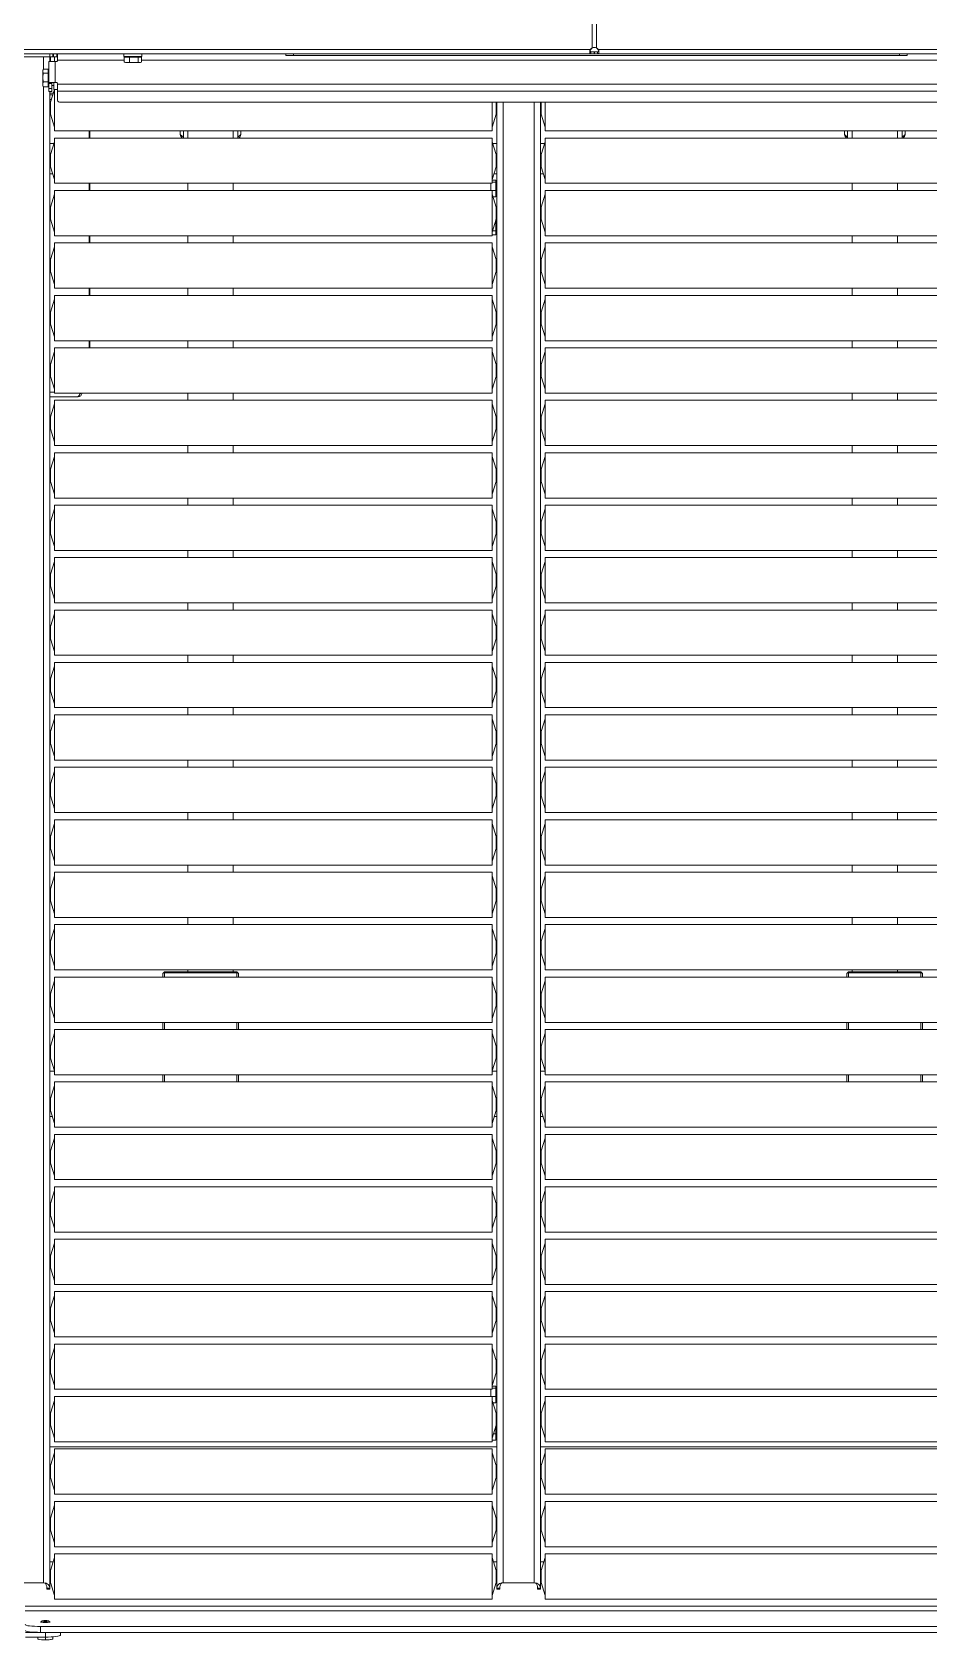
# Model space of a CAD drawing. Header units: millimetres. Extents: x -187347 to 135007, y -6415 to 292048.
# Drawn here: x -55300 to -54706, y 20452 to 21517 of the extents above; entities that cross this region are included whole.
import ezdxf

# ---------------------------------------------------------------- set-up
doc = ezdxf.new("R2010")
doc.units = ezdxf.units.MM
doc.header["$LTSCALE"] = 100
doc.layers.get('0').update_dxf_attribs({"lineweight": 18})
doc.layers.add('Layout Multivac', color=2, linetype='Continuous')

# ---------------------------------------------------------------- blocks, each defined once
blk = doc.blocks.new('I319 MD_left to right')
at = {"color": 0, "linetype": 'Continuous', "lineweight": 18}
for p, q in [((2931.5, 2820.3), (2931.5, 2115.5)), ((2934.4, 2820.3), (2934.4, 2115.5)), ((2930.7, 2111.5), (2500.1, 2111.5)), ((2501.4, 2114.5), (2930.4, 2114.5)), ((2548.3, 2109.5), (2572.3, 2109.5)), ((2568.1, 2101.3), (2568.1, 2109.5)), ((2572.3, 2111.5), (2572.3, 2109.5)), ((2572.3, 2106.5), (2572.3, 2109.5)), ((2572.3, 2109.5), (2574.3, 2109.5)), ((2572.8, 2106.5), (2572.8, 2109.5)), ((2574.3, 2109.5), (2574.3, 2111.5)), ((2574.3, 2109.5), (2574.8, 2109.5)), ((2574.8, 2109.5), (2574.8, 2111.5)), ((2574.8, 2109.5), (2576.8, 2109.5)), ((2575.3, 2106.5), (2575.3, 2109.5)), ((2576.8, 2111.5), (2576.8, 2109.5)), ((2576.8, 2109.5), (2577.3, 2109.5)), ((2577.3, 2111.5), (2577.3, 2107.3)), ((2621.3, 2111.5), (2621.3, 2109.9)), ((2621.3, 2109.9), (2633.3, 2109.9)), ((2621.5, 2106.1), (2621.5, 2109.3)), ((2621.5, 2109.3), (2625.1, 2109.3)), ((2622.8, 2109.9), (2622.8, 2109.3)), ((2625.1, 2106.1), (2625.1, 2109.3)), ((2625.1, 2109.3), (2630.8, 2109.3)), ((2630.8, 2106.1), (2630.8, 2109.3)), ((2630.8, 2109.3), (2633, 2109.3)), ((2631.7, 2109.3), (2631.7, 2109.9)), ((2633, 2106.1), (2633, 2109.3)), ((2633.3, 2109.9), (2633.3, 2111.5)), ((2728.6, 2110.5), (2728.6, 2111.5)), ((2733.6, 2110.5), (2728.6, 2110.5)), ((2733.6, 2110.5), (2733.6, 2111.5)), ((3135.1, 2110.5), (2733.6, 2110.5)), ((2930.5, 2114.5), (2930.4, 2114.5)), ((2930.7, 2113), (2930.7, 2111.5)), ((2930.7, 2113), (2932.9, 2113)), ((2930.7, 2111.5), (2932.9, 2111.5)), ((2931.6, 2115.5), (2931.5, 2115.5)), ((2932.9, 2113), (2932.9, 2111.5)), ((2933, 2113), (2932.9, 2113)), ((2933, 2111.5), (2932.9, 2111.5)), ((2933, 2113), (2933, 2111.5)), ((2933, 2113), (2935.1, 2113)), ((2933, 2111.5), (2935.1, 2111.5)), ((2934.2, 2115.5), (2934.4, 2115.5)), ((2935.1, 2113), (2935.1, 2111.5)), ((3365.8, 2111.5), (2935.1, 2111.5)), ((2935.3, 2114.5), (2935.4, 2114.5)), ((2935.4, 2114.5), (3364.4, 2114.5)), ((3135.1, 2110.5), (3135.1, 2111.5)), ((3140.1, 2110.5), (3135.1, 2110.5)), ((3140.1, 2110.5), (3140.1, 2111.5)), ((2567.8, 2101.1), (2567.7, 2100.5)), ((2567.7, 2100.5), (2567.7, 2100)), ((2567.9, 2098.8), (2567.7, 2100)), ((2567.7, 2100), (2567.7, 2095.9)), ((2567.7, 2095.9), (2567.9, 2098.8)), ((2567.9, 2101.3), (2571.1, 2101.3)), ((2567.9, 2098.8), (2571.1, 2098.8)), ((2571.1, 2101.3), (2571.1, 2098.8)), ((2571.7, 2100), (2571.1, 2100)), ((2571.1, 2098.8), (2571.1, 2093)), ((2571.7, 2092.5), (2571.7, 2106.5)), ((2575.9, 2106.5), (2571.7, 2106.5)), ((2572.3, 2107.7), (2572.8, 2107.7)), ((2575.9, 2092.5), (2575.9, 2106.5)), ((2575.9, 2106.5), (2576.8, 2106.5)), ((2577.3, 2107.3), (2577.3, 2107)), ((2577.3, 2107.3), (2621.5, 2107.3)), ((2623.3, 2105.9), (2621.5, 2106.1)), ((2621.9, 2106.1), (2622.3, 2105.9)), ((2622.3, 2105.9), (2623.3, 2105.9)), ((2625.1, 2106.1), (2623.3, 2105.9)), ((2623.3, 2105.9), (2627.9, 2105.9)), ((2627.9, 2105.9), (2625.1, 2106.1)), ((2630.8, 2106.1), (2627.9, 2105.9)), ((2627.9, 2105.9), (2631.9, 2105.9)), ((2632.7, 2106.1), (2631.9, 2105.9)), ((2631.9, 2105.9), (2632.3, 2105.9)), ((2632.3, 2105.9), (2632.7, 2106.1)), ((2633, 2107.3), (3233.5, 2107.3)), ((2567.9, 2093), (2567.7, 2095.9)), ((2567.7, 2095.9), (2567.7, 2091.4)), ((2567.7, 2091.4), (2567.9, 2093)), ((2567.7, 2091.4), (2567.7, 2090.5)), ((2567.7, 2090.5), (2567.8, 2090)), ((2567.8, 2090), (2567.9, 2089.8)), ((2567.9, 2093), (2571.1, 2093)), ((2567.9, 2089.8), (2571.1, 2089.8)), ((2568.1, 1098.7), (2568.1, 2089.8)), ((2571.1, 2093), (2571.1, 2089.8)), ((2571.1, 2091.1), (2571.7, 2091.1)), ((2571.7, 2092.5), (2575.9, 2092.5)), ((2571.7, 2092.5), (2571.7, 2092)), ((2571.7, 2092), (2573.7, 2092)), ((2571.7, 2092), (2571.7, 2088.5)), ((2573.7, 2088.5), (2571.7, 2088.5)), ((2571.7, 2088.5), (2571.7, 2086.5)), ((2575.3, 2088), (2572.8, 2079.5)), ((2573.7, 2092), (2573.7, 2092.5)), ((2573.7, 2092), (2573.7, 2088.5)), ((2573.7, 2090.5), (2574.9, 2090.5)), ((2573.7, 2086.5), (2573.7, 2088.5)), ((2574.9, 2088), (2574.9, 2092.5)), ((2574.9, 2088), (2577.3, 2088)), ((2575.3, 2060.5), (2575.3, 2088)), ((2575.9, 2092.5), (2576.8, 2092.5)), ((2577.3, 2092), (2577.3, 2091.4)), ((2577.3, 2091.4), (3289.3, 2091.4)), ((2577.3, 2091.4), (2577.3, 2086.8)), ((2571.7, 2086.5), (2573.7, 2086.5)), ((2572.3, 1095), (2572.3, 2086.5)), ((2572.8, 2085.4), (2572.3, 2085.4)), ((2572.3, 2085.4), (2574.5, 2085.4)), ((2572.3, 2084.4), (2574.2, 2084.4)), ((2573.3, 2081.4), (2572.3, 2081.4)), ((2572.8, 2078), (2572.3, 2078)), ((2574.5, 2085.4), (2572.8, 2085.4)), ((2572.8, 2071.5), (2572.8, 2079.5)), ((2577.3, 2086.8), (3289.3, 2086.8)), ((2577.3, 2086.8), (2577.3, 2081)), ((2579.3, 2079.5), (3287.3, 2079.5)), ((2865.3, 2060.5), (2865.3, 2079.5)), ((2867.8, 2079.5), (2867.8, 2079.5)), ((2867.8, 2071.5), (2867.8, 2079.5)), ((2868.3, 2078), (2867.8, 2078)), ((2868.3, 1095), (2868.3, 2079.5)), ((2872.5, 1098.7), (2872.5, 2079.5)), ((2893.1, 1098.7), (2893.1, 2079.5)), ((2897.3, 1095), (2897.3, 2079.5)), ((2897.8, 2078), (2897.3, 2078)), ((2897.8, 2079.5), (2897.8, 2079.5)), ((2897.8, 2072.3), (2897.8, 2079.5)), ((2900.3, 2063.6), (2900.3, 2079.5)), ((2572.3, 2073), (2572.8, 2073)), ((2572.8, 2071.5), (2575.3, 2063)), ((2865.3, 2063), (2867.8, 2071.5)), ((2867.8, 2073), (2868.3, 2073)), ((2897.3, 2073), (2897.8, 2073)), ((2897.8, 2071.5), (2897.8, 2072.3)), ((2897.8, 2071.5), (2900.3, 2063)), ((2575.3, 2060.5), (2865.3, 2060.5)), ((2865.3, 2055.8), (2575.3, 2055.8)), ((2575.3, 2025.8), (2575.3, 2055.8)), ((2598.4, 2055.8), (2598.4, 2060.5)), ((2598.8, 2055.8), (2598.8, 2060.5)), ((2658.7, 2058.1), (2658.7, 2060.5)), ((2658.7, 2058.1), (2660.7, 2056.3)), ((2660.7, 2060.5), (2660.7, 2056.3)), ((2660.7, 2056.3), (2660.8, 2055.8)), ((2663.7, 2060.5), (2663.7, 2055.8)), ((2693.7, 2055.8), (2693.7, 2060.5)), ((2696.7, 2056.3), (2696.7, 2060.5)), ((2696.7, 2056.3), (2698.7, 2058.1)), ((2696.7, 2055.8), (2696.7, 2056.3)), ((2698.7, 2060.5), (2698.7, 2058.1)), ((2865.3, 2025.8), (2865.3, 2055.8)), ((2900.3, 2060.5), (2900.3, 2063.6)), ((2900.3, 2060.5), (3290.3, 2060.5)), ((3290.3, 2055.8), (2900.3, 2055.8)), ((2900.3, 2028.9), (2900.3, 2055.8)), ((3098.7, 2058.1), (3098.7, 2060.5)), ((3100.7, 2056.3), (3098.7, 2058.1)), ((3100.7, 2060.5), (3100.7, 2056.3)), ((3100.7, 2056.3), (3100.8, 2055.8)), ((3103.7, 2060.5), (3103.7, 2055.8)), ((3133.7, 2055.8), (3133.7, 2060.5)), ((3136.7, 2056.3), (3136.7, 2060.5)), ((3138.7, 2058.1), (3136.7, 2056.3)), ((3136.7, 2055.8), (3136.7, 2056.3)), ((3138.7, 2060.5), (3138.7, 2058.1)), ((2574.9, 2052.1), (2572.3, 2052.1)), ((2575.3, 2053.3), (2572.8, 2044.8)), ((2867.8, 2044.8), (2865.3, 2053.3)), ((2868.3, 2052.1), (2865.6, 2052.1)), ((2899.9, 2052.1), (2897.3, 2052.1)), ((2900.3, 2053.3), (2897.8, 2044.8)), ((2572.8, 2043.3), (2572.3, 2043.3)), ((2572.3, 2038.3), (2572.8, 2038.3)), ((2572.8, 2036.8), (2572.8, 2044.8)), ((2572.8, 2036.8), (2575.3, 2028.3)), ((2865.3, 2028.3), (2867.8, 2036.8)), ((2867.8, 2036.8), (2867.8, 2044.8)), ((2868.3, 2043.3), (2867.8, 2043.3)), ((2867.8, 2038.3), (2868.3, 2038.3)), ((2897.8, 2043.3), (2897.3, 2043.3)), ((2897.3, 2038.3), (2897.8, 2038.3)), ((2897.8, 2037.6), (2897.8, 2044.8)), ((2897.8, 2036.8), (2897.8, 2037.6)), ((2897.8, 2036.8), (2900.3, 2028.3)), ((2572.3, 2032.1), (2574.1, 2032.1)), ((2575.3, 2025.8), (2865.3, 2025.8)), ((2598.4, 2021), (2598.4, 2025.8)), ((2598.8, 2021), (2598.8, 2025.8)), ((2663.7, 2025.8), (2663.7, 2021)), ((2693.7, 2021), (2693.7, 2025.8)), ((2864.3, 2023.8), (2864.4, 2025.8)), ((2864.3, 2025.8), (2864.3, 2023.8)), ((2864.3, 2023.8), (2864.3, 2021)), ((2865.3, 2027.8), (2867.7, 2027.8)), ((2865.3, 2026.6), (2867.7, 2026.6)), ((2866.4, 2032.1), (2868.3, 2032.1)), ((2867.7, 2027.8), (2867.7, 2026.6)), ((2868.3, 2026.7), (2867.7, 2026.7)), ((2867.7, 2026.6), (2867.7, 2021.1)), ((2897.3, 2032.1), (2899.1, 2032.1)), ((2900.3, 2025.8), (2900.3, 2028.9)), ((2900.3, 2025.8), (3290.3, 2025.8)), ((3103.7, 2025.8), (3103.7, 2021)), ((3133.7, 2021), (3133.7, 2025.8)), ((2575.3, 2018.5), (2572.8, 2010)), ((2865.3, 2021), (2575.3, 2021)), ((2575.3, 1991), (2575.3, 2021)), ((2864.5, 2021.1), (2867.7, 2021.1)), ((2865.3, 1991), (2865.3, 2021)), ((2867.8, 2010), (2865.3, 2018.5)), ((2865.8, 2016.8), (2867.7, 2016.8)), ((2867.7, 2021.1), (2867.7, 2016.8)), ((2867.7, 2017.8), (2868.3, 2017.8)), ((2900.3, 2018.5), (2897.8, 2010)), ((3290.3, 2021), (2900.3, 2021)), ((2900.3, 1994.1), (2900.3, 2021)), ((2572.8, 2008.5), (2572.3, 2008.5)), ((2572.3, 2003.5), (2572.8, 2003.5)), ((2572.8, 2002), (2572.8, 2010)), ((2867.8, 2002), (2867.8, 2010)), ((2868.3, 2008.5), (2867.8, 2008.5)), ((2867.8, 2003.5), (2868.3, 2003.5)), ((2897.8, 2008.5), (2897.3, 2008.5)), ((2897.3, 2003.5), (2897.8, 2003.5)), ((2897.8, 2002.8), (2897.8, 2010)), ((2897.8, 2002), (2897.8, 2002.8)), ((2572.8, 2002), (2575.3, 1993.5)), ((2865.3, 1993.5), (2867.8, 2002)), ((2865.5, 1994.3), (2867.7, 1994.3)), ((2867.2, 2000), (2867.7, 2000)), ((2868.3, 2001.9), (2867.7, 2001.9)), ((2867.7, 2001.7), (2867.7, 2000)), ((2867.7, 2000), (2867.7, 1994.3)), ((2867.7, 1994.3), (2867.7, 1991.7)), ((2867.7, 1993), (2868.3, 1993)), ((2897.8, 2002), (2900.3, 1993.5)), ((2900.3, 1991), (2900.3, 1994.1)), ((2575.3, 1983.8), (2572.8, 1975.3)), ((2575.3, 1991), (2865.3, 1991)), ((2865.3, 1986.3), (2575.3, 1986.3)), ((2575.3, 1956.3), (2575.3, 1986.3)), ((2598.4, 1986.3), (2598.4, 1991)), ((2598.8, 1986.3), (2598.8, 1991)), ((2663.7, 1991), (2663.7, 1986.3)), ((2693.7, 1986.3), (2693.7, 1991)), ((2865.3, 1991.7), (2867.7, 1991.7)), ((2865.3, 1956.3), (2865.3, 1986.3)), ((2867.8, 1975.3), (2865.3, 1983.8)), ((2900.3, 1983.8), (2897.8, 1975.3)), ((2900.3, 1991), (3290.3, 1991)), ((3290.3, 1986.3), (2900.3, 1986.3)), ((2900.3, 1959.4), (2900.3, 1986.3)), ((3103.7, 1991), (3103.7, 1986.3)), ((3133.7, 1986.3), (3133.7, 1991)), ((2572.8, 1973.8), (2572.3, 1973.8)), ((2572.8, 1967.3), (2572.8, 1975.3)), ((2867.8, 1967.3), (2867.8, 1975.3)), ((2868.3, 1973.8), (2867.8, 1973.8)), ((2897.8, 1973.8), (2897.3, 1973.8)), ((2897.8, 1968.1), (2897.8, 1975.3)), ((2572.3, 1968.8), (2572.8, 1968.8)), ((2572.8, 1967.3), (2575.3, 1958.8)), ((2865.3, 1958.8), (2867.8, 1967.3)), ((2867.8, 1968.8), (2868.3, 1968.8)), ((2897.3, 1968.8), (2897.8, 1968.8)), ((2897.8, 1967.3), (2897.8, 1968.1)), ((2897.8, 1967.3), (2900.3, 1958.8)), ((2575.3, 1956.3), (2865.3, 1956.3)), ((2865.3, 1951.5), (2575.3, 1951.5)), ((2575.3, 1921.5), (2575.3, 1951.5)), ((2598.4, 1951.5), (2598.4, 1956.3)), ((2598.8, 1951.5), (2598.8, 1956.3)), ((2663.7, 1956.3), (2663.7, 1951.5)), ((2693.7, 1951.5), (2693.7, 1956.3)), ((2865.3, 1921.5), (2865.3, 1951.5)), ((2900.3, 1956.3), (2900.3, 1959.4)), ((2900.3, 1956.3), (3290.3, 1956.3)), ((3290.3, 1951.5), (2900.3, 1951.5)), ((2900.3, 1924.6), (2900.3, 1951.5)), ((3103.7, 1956.3), (3103.7, 1951.5)), ((3133.7, 1951.5), (3133.7, 1956.3)), ((2572.8, 1939), (2572.3, 1939)), ((2575.3, 1949), (2572.8, 1940.5)), ((2572.8, 1932.5), (2572.8, 1940.5)), ((2867.8, 1940.5), (2865.3, 1949)), ((2867.8, 1932.5), (2867.8, 1940.5)), ((2868.3, 1939), (2867.8, 1939)), ((2897.8, 1939), (2897.3, 1939)), ((2900.3, 1949), (2897.8, 1940.5)), ((2897.8, 1933.4), (2897.8, 1940.5)), ((2572.3, 1934), (2572.8, 1934)), ((2572.8, 1932.5), (2575.3, 1924)), ((2865.3, 1924), (2867.8, 1932.5)), ((2867.8, 1934), (2868.3, 1934)), ((2897.3, 1934), (2897.8, 1934)), ((2897.8, 1932.5), (2897.8, 1933.4)), ((2897.8, 1932.5), (2900.3, 1924)), ((2575.3, 1921.5), (2865.3, 1921.5)), ((2598.4, 1916.8), (2598.4, 1921.5)), ((2598.8, 1916.8), (2598.8, 1921.5)), ((2663.7, 1921.5), (2663.7, 1916.8)), ((2693.7, 1916.8), (2693.7, 1921.5)), ((2900.3, 1921.5), (2900.3, 1924.6)), ((2900.3, 1921.5), (3290.3, 1921.5)), ((3103.7, 1921.5), (3103.7, 1916.8)), ((3133.7, 1916.8), (3133.7, 1921.5)), ((2575.3, 1914.3), (2572.8, 1905.8)), ((2865.3, 1916.8), (2575.3, 1916.8)), ((2575.3, 1886.8), (2575.3, 1916.8)), ((2865.3, 1886.8), (2865.3, 1916.8)), ((2867.8, 1905.8), (2865.3, 1914.3)), ((2900.3, 1914.3), (2897.8, 1905.8)), ((3290.3, 1916.8), (2900.3, 1916.8)), ((2900.3, 1889.9), (2900.3, 1916.8)), ((2572.8, 1904.3), (2572.3, 1904.3)), ((2572.3, 1899.3), (2572.8, 1899.3)), ((2572.9, 1897.4), (2572.3, 1897.4)), ((2572.8, 1897.8), (2572.8, 1905.8)), ((2572.8, 1897.8), (2575.3, 1889.3)), ((2865.3, 1889.3), (2867.8, 1897.8)), ((2867.8, 1897.8), (2867.8, 1905.8)), ((2868.3, 1904.3), (2867.8, 1904.3)), ((2867.8, 1899.3), (2868.3, 1899.3)), ((2897.8, 1904.3), (2897.3, 1904.3)), ((2897.3, 1899.3), (2897.8, 1899.3)), ((2897.8, 1898.6), (2897.8, 1905.8)), ((2897.8, 1897.8), (2897.8, 1898.6)), ((2897.8, 1897.8), (2900.3, 1889.3)), ((2575.3, 1887.4), (2572.3, 1887.4)), ((2575.3, 1886.8), (2865.3, 1886.8)), ((2663.7, 1886.8), (2663.7, 1882.1)), ((2693.7, 1882.1), (2693.7, 1886.8)), ((2900.3, 1886.8), (2900.3, 1889.9)), ((2900.3, 1886.8), (3290.3, 1886.8)), ((3103.7, 1886.8), (3103.7, 1882.1)), ((3133.7, 1882.1), (3133.7, 1886.8)), ((2590.8, 1884.4), (2572.3, 1884.4)), ((2575.3, 1879.6), (2572.8, 1871.1)), ((2865.3, 1882.1), (2575.3, 1882.1)), ((2575.3, 1852.1), (2575.3, 1882.1)), ((2865.3, 1852.1), (2865.3, 1882.1)), ((2867.8, 1871.1), (2865.3, 1879.6)), ((2900.3, 1879.6), (2897.8, 1871.1)), ((3290.3, 1882.1), (2900.3, 1882.1)), ((2900.3, 1855.2), (2900.3, 1882.1)), ((2572.8, 1869.6), (2572.3, 1869.6)), ((2572.3, 1864.6), (2572.8, 1864.6)), ((2572.8, 1863.1), (2572.8, 1871.1)), ((2867.8, 1863.1), (2867.8, 1871.1)), ((2868.3, 1869.6), (2867.8, 1869.6)), ((2867.8, 1864.6), (2868.3, 1864.6)), ((2897.8, 1869.6), (2897.3, 1869.6)), ((2897.3, 1864.6), (2897.8, 1864.6)), ((2897.8, 1863.9), (2897.8, 1871.1)), ((2572.8, 1863.1), (2575.3, 1854.6)), ((2865.3, 1854.6), (2867.8, 1863.1)), ((2897.8, 1863.1), (2897.8, 1863.9)), ((2897.8, 1863.1), (2900.3, 1854.6)), ((2900.3, 1852.1), (2900.3, 1855.2)), ((2575.3, 1844.8), (2572.8, 1836.3)), ((2575.3, 1852.1), (2865.3, 1852.1)), ((2865.3, 1847.3), (2575.3, 1847.3)), ((2575.3, 1817.3), (2575.3, 1847.3)), ((2663.7, 1852.1), (2663.7, 1847.3)), ((2693.7, 1847.3), (2693.7, 1852.1)), ((2865.3, 1817.3), (2865.3, 1847.3)), ((2867.8, 1836.3), (2865.3, 1844.8)), ((2900.3, 1844.8), (2897.8, 1836.3)), ((2900.3, 1852.1), (3290.3, 1852.1)), ((3290.3, 1847.3), (2900.3, 1847.3)), ((2900.3, 1820.4), (2900.3, 1847.3)), ((3103.7, 1852.1), (3103.7, 1847.3)), ((3133.7, 1847.3), (3133.7, 1852.1)), ((2572.8, 1834.8), (2572.3, 1834.8)), ((2572.8, 1828.3), (2572.8, 1836.3)), ((2867.8, 1828.3), (2867.8, 1836.3)), ((2868.3, 1834.8), (2867.8, 1834.8)), ((2897.8, 1834.8), (2897.3, 1834.8)), ((2897.8, 1829.1), (2897.8, 1836.3)), ((2572.3, 1829.8), (2572.8, 1829.8)), ((2572.8, 1828.3), (2575.3, 1819.8)), ((2865.3, 1819.8), (2867.8, 1828.3)), ((2867.8, 1829.8), (2868.3, 1829.8)), ((2897.3, 1829.8), (2897.8, 1829.8)), ((2897.8, 1828.3), (2897.8, 1829.1)), ((2897.8, 1828.3), (2900.3, 1819.8)), ((2575.3, 1817.3), (2865.3, 1817.3)), ((2865.3, 1812.6), (2575.3, 1812.6)), ((2575.3, 1782.6), (2575.3, 1812.6)), ((2663.7, 1817.3), (2663.7, 1812.6)), ((2693.7, 1812.6), (2693.7, 1817.3)), ((2865.3, 1782.6), (2865.3, 1812.6)), ((2900.3, 1817.3), (2900.3, 1820.4)), ((2900.3, 1817.3), (3290.3, 1817.3)), ((3290.3, 1812.6), (2900.3, 1812.6)), ((2900.3, 1785.7), (2900.3, 1812.6)), ((3103.7, 1817.3), (3103.7, 1812.6)), ((3133.7, 1812.6), (3133.7, 1817.3)), ((2572.8, 1800.1), (2572.3, 1800.1)), ((2575.3, 1810.1), (2572.8, 1801.6)), ((2572.8, 1793.6), (2572.8, 1801.6)), ((2867.8, 1801.6), (2865.3, 1810.1)), ((2867.8, 1793.6), (2867.8, 1801.6)), ((2868.3, 1800.1), (2867.8, 1800.1)), ((2897.8, 1800.1), (2897.3, 1800.1)), ((2900.3, 1810.1), (2897.8, 1801.6)), ((2897.8, 1794.4), (2897.8, 1801.6)), ((2572.3, 1795.1), (2572.8, 1795.1)), ((2572.8, 1793.6), (2575.3, 1785.1)), ((2865.3, 1785.1), (2867.8, 1793.6)), ((2867.8, 1795.1), (2868.3, 1795.1)), ((2897.3, 1795.1), (2897.8, 1795.1)), ((2897.8, 1793.6), (2897.8, 1794.4)), ((2897.8, 1793.6), (2900.3, 1785.1)), ((2575.3, 1782.6), (2865.3, 1782.6)), ((2663.7, 1782.6), (2663.7, 1777.8)), ((2693.7, 1777.8), (2693.7, 1782.6)), ((2900.3, 1782.6), (2900.3, 1785.7)), ((2900.3, 1782.6), (3290.3, 1782.6)), ((3103.7, 1782.6), (3103.7, 1777.8)), ((3133.7, 1777.8), (3133.7, 1782.6)), ((2575.3, 1775.3), (2572.8, 1766.8)), ((2865.3, 1777.8), (2575.3, 1777.8)), ((2575.3, 1747.8), (2575.3, 1777.8)), ((2865.3, 1747.8), (2865.3, 1777.8)), ((2867.8, 1766.8), (2865.3, 1775.3)), ((2900.3, 1775.3), (2897.8, 1766.8)), ((3290.3, 1777.8), (2900.3, 1777.8)), ((2900.3, 1750.9), (2900.3, 1777.8)), ((2572.8, 1765.3), (2572.3, 1765.3)), ((2572.3, 1760.3), (2572.8, 1760.3)), ((2572.8, 1758.8), (2572.8, 1766.8)), ((2572.8, 1758.8), (2575.3, 1750.3)), ((2865.3, 1750.3), (2867.8, 1758.8)), ((2867.8, 1758.8), (2867.8, 1766.8)), ((2868.3, 1765.3), (2867.8, 1765.3)), ((2867.8, 1760.3), (2868.3, 1760.3)), ((2897.8, 1765.3), (2897.3, 1765.3)), ((2897.3, 1760.3), (2897.8, 1760.3)), ((2897.8, 1759.7), (2897.8, 1766.8)), ((2897.8, 1758.8), (2897.8, 1759.7)), ((2897.8, 1758.8), (2900.3, 1750.3)), ((2575.3, 1747.8), (2865.3, 1747.8)), ((2663.7, 1747.8), (2663.7, 1743.1)), ((2693.7, 1743.1), (2693.7, 1747.8)), ((2900.3, 1747.8), (2900.3, 1750.9)), ((2900.3, 1747.8), (3290.3, 1747.8)), ((3103.7, 1747.8), (3103.7, 1743.1)), ((3133.7, 1743.1), (3133.7, 1747.8)), ((2575.3, 1740.6), (2572.8, 1732.1)), ((2865.3, 1743.1), (2575.3, 1743.1)), ((2575.3, 1713.1), (2575.3, 1743.1)), ((2865.3, 1713.1), (2865.3, 1743.1)), ((2867.8, 1732.1), (2865.3, 1740.6)), ((2900.3, 1740.6), (2897.8, 1732.1)), ((3290.3, 1743.1), (2900.3, 1743.1)), ((2900.3, 1716.2), (2900.3, 1743.1)), ((2572.8, 1730.6), (2572.3, 1730.6)), ((2572.3, 1725.6), (2572.8, 1725.6)), ((2572.8, 1724.1), (2572.8, 1732.1)), ((2867.8, 1724.1), (2867.8, 1732.1)), ((2868.3, 1730.6), (2867.8, 1730.6)), ((2867.8, 1725.6), (2868.3, 1725.6)), ((2897.8, 1730.6), (2897.3, 1730.6)), ((2897.3, 1725.6), (2897.8, 1725.6)), ((2897.8, 1724.9), (2897.8, 1732.1)), ((2572.8, 1724.1), (2575.3, 1715.6)), ((2865.3, 1715.6), (2867.8, 1724.1)), ((2897.8, 1724.1), (2897.8, 1724.9)), ((2897.8, 1724.1), (2900.3, 1715.6)), ((2900.3, 1713.1), (2900.3, 1716.2)), ((2575.3, 1705.9), (2572.8, 1697.4)), ((2575.3, 1713.1), (2865.3, 1713.1)), ((2865.3, 1708.4), (2575.3, 1708.4)), ((2575.3, 1678.4), (2575.3, 1708.4)), ((2663.7, 1713.1), (2663.7, 1708.4)), ((2693.7, 1708.4), (2693.7, 1713.1)), ((2865.3, 1678.4), (2865.3, 1708.4)), ((2867.8, 1697.4), (2865.3, 1705.9)), ((2900.3, 1705.9), (2897.8, 1697.4)), ((2900.3, 1713.1), (3290.3, 1713.1)), ((3290.3, 1708.4), (2900.3, 1708.4)), ((2900.3, 1681.5), (2900.3, 1708.4)), ((3103.7, 1713.1), (3103.7, 1708.4)), ((3133.7, 1708.4), (3133.7, 1713.1)), ((2572.8, 1695.9), (2572.3, 1695.9)), ((2572.8, 1689.4), (2572.8, 1697.4)), ((2867.8, 1689.4), (2867.8, 1697.4)), ((2868.3, 1695.9), (2867.8, 1695.9)), ((2897.8, 1695.9), (2897.3, 1695.9)), ((2897.8, 1690.2), (2897.8, 1697.4)), ((2572.3, 1690.9), (2572.8, 1690.9)), ((2572.8, 1689.4), (2575.3, 1680.9)), ((2865.3, 1680.9), (2867.8, 1689.4)), ((2867.8, 1690.9), (2868.3, 1690.9)), ((2897.3, 1690.9), (2897.8, 1690.9)), ((2897.8, 1689.4), (2897.8, 1690.2)), ((2897.8, 1689.4), (2900.3, 1680.9)), ((2575.3, 1678.4), (2865.3, 1678.4)), ((2865.3, 1673.6), (2575.3, 1673.6)), ((2575.3, 1643.6), (2575.3, 1673.6)), ((2663.7, 1678.4), (2663.7, 1673.6)), ((2693.7, 1673.6), (2693.7, 1678.4)), ((2865.3, 1643.6), (2865.3, 1673.6)), ((2900.3, 1678.4), (2900.3, 1681.5)), ((2900.3, 1678.4), (3290.3, 1678.4)), ((3290.3, 1673.6), (2900.3, 1673.6)), ((2900.3, 1646.7), (2900.3, 1673.6)), ((3103.7, 1678.4), (3103.7, 1673.6)), ((3133.7, 1673.6), (3133.7, 1678.4)), ((2575.3, 1671.1), (2572.8, 1662.6)), ((2572.8, 1654.6), (2572.8, 1662.6)), ((2867.8, 1662.6), (2865.3, 1671.1)), ((2867.8, 1654.6), (2867.8, 1662.6)), ((2900.3, 1671.1), (2897.8, 1662.6)), ((2897.8, 1655.5), (2897.8, 1662.6)), ((2572.8, 1661.1), (2572.3, 1661.1)), ((2572.3, 1656.1), (2572.8, 1656.1)), ((2572.8, 1654.6), (2575.3, 1646.1)), ((2865.3, 1646.1), (2867.8, 1654.6)), ((2868.3, 1661.1), (2867.8, 1661.1)), ((2867.8, 1656.1), (2868.3, 1656.1)), ((2897.8, 1661.1), (2897.3, 1661.1)), ((2897.3, 1656.1), (2897.8, 1656.1)), ((2897.8, 1654.6), (2897.8, 1655.5)), ((2897.8, 1654.6), (2900.3, 1646.1)), ((2575.3, 1643.6), (2865.3, 1643.6)), ((2663.7, 1643.6), (2663.7, 1638.9)), ((2693.7, 1638.9), (2693.7, 1643.6)), ((2900.3, 1643.6), (2900.3, 1646.7)), ((2900.3, 1643.6), (3290.3, 1643.6)), ((3103.7, 1643.6), (3103.7, 1638.9)), ((3133.7, 1638.9), (3133.7, 1643.6)), ((2575.3, 1636.4), (2572.8, 1627.9)), ((2865.3, 1638.9), (2575.3, 1638.9)), ((2575.3, 1608.9), (2575.3, 1638.9)), ((2865.3, 1608.9), (2865.3, 1638.9)), ((2867.8, 1627.9), (2865.3, 1636.4)), ((2900.3, 1636.4), (2897.8, 1627.9)), ((3290.3, 1638.9), (2900.3, 1638.9)), ((2900.3, 1612), (2900.3, 1638.9)), ((2572.8, 1626.4), (2572.3, 1626.4)), ((2572.3, 1621.4), (2572.8, 1621.4)), ((2572.8, 1619.9), (2572.8, 1627.9)), ((2572.8, 1619.9), (2575.3, 1611.4)), ((2865.3, 1611.4), (2867.8, 1619.9)), ((2867.8, 1619.9), (2867.8, 1627.9)), ((2868.3, 1626.4), (2867.8, 1626.4)), ((2867.8, 1621.4), (2868.3, 1621.4)), ((2897.8, 1626.4), (2897.3, 1626.4)), ((2897.3, 1621.4), (2897.8, 1621.4)), ((2897.8, 1620.7), (2897.8, 1627.9)), ((2897.8, 1619.9), (2897.8, 1620.7)), ((2897.8, 1619.9), (2900.3, 1611.4)), ((2575.3, 1608.9), (2865.3, 1608.9)), ((2663.7, 1608.9), (2663.7, 1604.1)), ((2693.7, 1604.1), (2693.7, 1608.9)), ((2900.3, 1608.9), (2900.3, 1612)), ((2900.3, 1608.9), (3290.3, 1608.9)), ((3103.7, 1608.9), (3103.7, 1604.1)), ((3133.7, 1604.1), (3133.7, 1608.9)), ((2575.3, 1601.6), (2572.8, 1593.1)), ((2865.3, 1604.1), (2575.3, 1604.1)), ((2575.3, 1574.1), (2575.3, 1604.1)), ((2865.3, 1574.1), (2865.3, 1604.1)), ((2867.8, 1593.1), (2865.3, 1601.6)), ((2900.3, 1601.6), (2897.8, 1593.1)), ((3290.3, 1604.1), (2900.3, 1604.1)), ((2900.3, 1577.2), (2900.3, 1604.1)), ((2572.8, 1591.6), (2572.3, 1591.6)), ((2572.8, 1585.1), (2572.8, 1593.1)), ((2867.8, 1585.1), (2867.8, 1593.1)), ((2868.3, 1591.6), (2867.8, 1591.6)), ((2897.8, 1591.6), (2897.3, 1591.6)), ((2897.8, 1586), (2897.8, 1593.1)), ((2572.3, 1586.6), (2572.8, 1586.6)), ((2572.8, 1585.1), (2575.3, 1576.6)), ((2865.3, 1576.6), (2867.8, 1585.1)), ((2867.8, 1586.6), (2868.3, 1586.6)), ((2897.3, 1586.6), (2897.8, 1586.6)), ((2897.8, 1585.1), (2897.8, 1586)), ((2897.8, 1585.1), (2900.3, 1576.6)), ((2900.3, 1574.1), (2900.3, 1577.2)), ((2575.3, 1566.9), (2572.8, 1558.4)), ((2575.3, 1574.1), (2865.3, 1574.1)), ((2865.3, 1569.4), (2575.3, 1569.4)), ((2575.3, 1539.4), (2575.3, 1569.4)), ((2663.7, 1574.1), (2663.7, 1569.4)), ((2693.7, 1569.4), (2693.7, 1574.1)), ((2865.3, 1539.4), (2865.3, 1569.4)), ((2867.8, 1558.4), (2865.3, 1566.9)), ((2900.3, 1566.9), (2897.8, 1558.4)), ((2900.3, 1574.1), (3290.3, 1574.1)), ((3290.3, 1569.4), (2900.3, 1569.4)), ((2900.3, 1542.5), (2900.3, 1569.4)), ((3103.7, 1574.1), (3103.7, 1569.4)), ((3133.7, 1569.4), (3133.7, 1574.1)), ((2572.8, 1556.9), (2572.3, 1556.9)), ((2572.8, 1550.4), (2572.8, 1558.4)), ((2867.8, 1550.4), (2867.8, 1558.4)), ((2868.3, 1556.9), (2867.8, 1556.9)), ((2897.8, 1556.9), (2897.3, 1556.9)), ((2897.8, 1551.2), (2897.8, 1558.4)), ((2572.3, 1551.9), (2572.8, 1551.9)), ((2572.8, 1550.4), (2575.3, 1541.9)), ((2865.3, 1541.9), (2867.8, 1550.4)), ((2867.8, 1551.9), (2868.3, 1551.9)), ((2897.3, 1551.9), (2897.8, 1551.9)), ((2897.8, 1550.4), (2897.8, 1551.2)), ((2897.8, 1550.4), (2900.3, 1541.9)), ((2575.3, 1539.4), (2865.3, 1539.4)), ((2865.3, 1534.7), (2575.3, 1534.7)), ((2575.3, 1504.7), (2575.3, 1534.7)), ((2663.7, 1539.4), (2663.7, 1534.7)), ((2693.7, 1534.7), (2693.7, 1539.4)), ((2865.3, 1504.7), (2865.3, 1534.7)), ((2900.3, 1539.4), (2900.3, 1542.5)), ((2900.3, 1539.4), (3290.3, 1539.4)), ((3290.3, 1534.7), (2900.3, 1534.7)), ((2900.3, 1507.8), (2900.3, 1534.7)), ((3103.7, 1539.4), (3103.7, 1534.7)), ((3133.7, 1534.7), (3133.7, 1539.4)), ((2575.3, 1532.2), (2572.8, 1523.7)), ((2572.8, 1515.7), (2572.8, 1523.7)), ((2867.8, 1523.7), (2865.3, 1532.2)), ((2867.8, 1515.7), (2867.8, 1523.7)), ((2900.3, 1532.2), (2897.8, 1523.7)), ((2897.8, 1516.5), (2897.8, 1523.7)), ((2572.8, 1522.2), (2572.3, 1522.2)), ((2572.3, 1517.2), (2572.8, 1517.2)), ((2572.8, 1515.7), (2575.3, 1507.2)), ((2865.3, 1507.2), (2867.8, 1515.7)), ((2868.3, 1522.2), (2867.8, 1522.2)), ((2867.8, 1517.2), (2868.3, 1517.2)), ((2897.8, 1522.2), (2897.3, 1522.2)), ((2897.3, 1517.2), (2897.8, 1517.2)), ((2897.8, 1515.7), (2897.8, 1516.5)), ((2897.8, 1515.7), (2900.3, 1507.2)), ((2575.3, 1504.7), (2865.3, 1504.7)), ((2647.2, 1502.3), (2648.2, 1503.3)), ((2647.2, 1502.3), (2648.2, 1502.8)), ((2647.2, 1499.9), (2647.2, 1502.3)), ((2648.2, 1503.3), (2648.2, 1502.8)), ((2648.2, 1503.3), (2696.2, 1503.3)), ((2648.2, 1502.8), (2648.2, 1499.9)), ((2696.2, 1502.8), (2648.2, 1502.8)), ((2663.7, 1504.7), (2663.7, 1503.3)), ((2693.7, 1503.3), (2693.7, 1504.7)), ((2696.2, 1503.3), (2696.2, 1502.8)), ((2696.2, 1503.3), (2697.2, 1502.3)), ((2696.2, 1499.9), (2696.2, 1502.8)), ((2697.2, 1502.3), (2696.2, 1502.8)), ((2697.2, 1502.3), (2697.2, 1499.9)), ((2900.3, 1504.7), (2900.3, 1507.8)), ((2900.3, 1504.7), (3290.3, 1504.7)), ((3101.2, 1503.3), (3100.2, 1502.3)), ((3101.2, 1502.8), (3100.2, 1502.3)), ((3100.2, 1499.9), (3100.2, 1502.3)), ((3101.2, 1502.8), (3101.2, 1503.3)), ((3101.2, 1503.3), (3149.2, 1503.3)), ((3101.2, 1502.8), (3101.2, 1499.9)), ((3149.2, 1502.8), (3101.2, 1502.8)), ((3103.7, 1504.7), (3103.7, 1503.3)), ((3133.7, 1503.3), (3133.7, 1504.7)), ((3149.2, 1502.8), (3149.2, 1503.3)), ((3150.2, 1502.3), (3149.2, 1503.3)), ((3149.2, 1499.9), (3149.2, 1502.8)), ((3149.2, 1502.8), (3150.2, 1502.3)), ((3150.2, 1502.3), (3150.2, 1499.9)), ((2575.3, 1497.4), (2572.8, 1488.9)), ((2865.3, 1499.9), (2575.3, 1499.9)), ((2575.3, 1469.9), (2575.3, 1499.9)), ((2865.3, 1469.9), (2865.3, 1499.9)), ((2867.8, 1488.9), (2865.3, 1497.4)), ((2900.3, 1497.4), (2897.8, 1488.9)), ((3290.3, 1499.9), (2900.3, 1499.9)), ((2900.3, 1473), (2900.3, 1499.9)), ((2572.8, 1487.4), (2572.3, 1487.4)), ((2572.3, 1482.4), (2572.8, 1482.4)), ((2572.8, 1480.9), (2572.8, 1488.9)), ((2572.8, 1480.9), (2575.3, 1472.4)), ((2865.3, 1472.4), (2867.8, 1480.9)), ((2867.8, 1480.9), (2867.8, 1488.9)), ((2868.3, 1487.4), (2867.8, 1487.4)), ((2867.8, 1482.4), (2868.3, 1482.4)), ((2897.8, 1487.4), (2897.3, 1487.4)), ((2897.3, 1482.4), (2897.8, 1482.4)), ((2897.8, 1481.8), (2897.8, 1488.9)), ((2897.8, 1480.9), (2897.8, 1481.8)), ((2897.8, 1480.9), (2900.3, 1472.4)), ((2575.3, 1469.9), (2865.3, 1469.9)), ((2647.2, 1465.2), (2647.2, 1469.9)), ((2648.2, 1469.9), (2648.2, 1465.2)), ((2696.2, 1465.2), (2696.2, 1469.9)), ((2697.2, 1469.9), (2697.2, 1465.2)), ((2900.3, 1469.9), (2900.3, 1473)), ((2900.3, 1469.9), (3290.3, 1469.9)), ((3100.2, 1465.2), (3100.2, 1469.9)), ((3101.2, 1469.9), (3101.2, 1465.2)), ((3149.2, 1465.2), (3149.2, 1469.9)), ((3150.2, 1469.9), (3150.2, 1465.2)), ((2575.3, 1462.7), (2572.8, 1454.2)), ((2865.3, 1465.2), (2575.3, 1465.2)), ((2575.3, 1435.2), (2575.3, 1465.2)), ((2865.3, 1435.2), (2865.3, 1465.2)), ((2867.8, 1454.2), (2865.3, 1462.7)), ((2900.3, 1462.7), (2897.8, 1454.2)), ((3290.3, 1465.2), (2900.3, 1465.2)), ((2900.3, 1438.3), (2900.3, 1465.2)), ((2572.8, 1452.7), (2572.3, 1452.7)), ((2572.8, 1446.2), (2572.8, 1454.2)), ((2867.8, 1446.2), (2867.8, 1454.2)), ((2868.3, 1452.7), (2867.8, 1452.7)), ((2897.8, 1452.7), (2897.3, 1452.7)), ((2897.8, 1447), (2897.8, 1454.2)), ((2572.3, 1447.7), (2572.8, 1447.7)), ((2572.8, 1446.2), (2575.3, 1437.7)), ((2865.3, 1437.7), (2867.8, 1446.2)), ((2867.8, 1447.7), (2868.3, 1447.7)), ((2897.3, 1447.7), (2897.8, 1447.7)), ((2897.8, 1446.2), (2897.8, 1447)), ((2897.8, 1446.2), (2900.3, 1437.7)), ((2900.3, 1435.2), (2900.3, 1438.3)), ((2575.3, 1437.6), (2572.3, 1437.6)), ((2575.3, 1428), (2572.8, 1419.5)), ((2575.3, 1435.2), (2865.3, 1435.2)), ((2865.3, 1430.5), (2575.3, 1430.5)), ((2575.3, 1400.5), (2575.3, 1430.5)), ((2647.2, 1430.5), (2647.2, 1435.2)), ((2648.2, 1435.2), (2648.2, 1430.5)), ((2696.2, 1430.5), (2696.2, 1435.2)), ((2697.2, 1435.2), (2697.2, 1430.5)), ((2868.3, 1437.6), (2865.3, 1437.6)), ((2865.3, 1400.5), (2865.3, 1430.5)), ((2867.8, 1419.5), (2865.3, 1428)), ((2900.3, 1437.6), (2897.3, 1437.6)), ((2900.3, 1428), (2897.8, 1419.5)), ((2900.3, 1435.2), (3290.3, 1435.2)), ((3290.3, 1430.5), (2900.3, 1430.5)), ((2900.3, 1403.5), (2900.3, 1430.5)), ((3100.2, 1430.5), (3100.2, 1435.2)), ((3101.2, 1435.2), (3101.2, 1430.5)), ((3149.2, 1430.5), (3149.2, 1435.2)), ((3150.2, 1435.2), (3150.2, 1430.5)), ((2572.8, 1418), (2572.3, 1418)), ((2572.8, 1411.5), (2572.8, 1419.5)), ((2867.8, 1411.5), (2867.8, 1419.5)), ((2868.3, 1418), (2867.8, 1418)), ((2897.8, 1418), (2897.3, 1418)), ((2897.8, 1412.3), (2897.8, 1419.5)), ((2572.3, 1413), (2572.8, 1413)), ((2572.3, 1407.6), (2573.9, 1407.6)), ((2572.8, 1411.5), (2575.3, 1403)), ((2865.3, 1403), (2867.8, 1411.5)), ((2866.6, 1407.6), (2868.3, 1407.6)), ((2867.8, 1413), (2868.3, 1413)), ((2897.3, 1413), (2897.8, 1413)), ((2897.3, 1407.6), (2898.9, 1407.6)), ((2897.8, 1411.5), (2897.8, 1412.3)), ((2897.8, 1411.5), (2900.3, 1403)), ((2575.3, 1400.5), (2865.3, 1400.5)), ((2865.3, 1395.7), (2575.3, 1395.7)), ((2575.3, 1365.7), (2575.3, 1395.7)), ((2865.3, 1365.7), (2865.3, 1395.7)), ((2900.3, 1400.5), (2900.3, 1403.5)), ((2900.3, 1400.5), (3290.3, 1400.5)), ((3290.3, 1395.7), (2900.3, 1395.7)), ((2900.3, 1368.8), (2900.3, 1395.7)), ((2575.3, 1393.2), (2572.8, 1384.7)), ((2572.8, 1376.7), (2572.8, 1384.7)), ((2867.8, 1384.7), (2865.3, 1393.2)), ((2867.8, 1376.7), (2867.8, 1384.7)), ((2900.3, 1393.2), (2897.8, 1384.7)), ((2897.8, 1377.5), (2897.8, 1384.7)), ((2572.8, 1383.2), (2572.3, 1383.2)), ((2572.3, 1378.2), (2572.8, 1378.2)), ((2572.8, 1376.7), (2575.3, 1368.2)), ((2865.3, 1368.2), (2867.8, 1376.7)), ((2868.3, 1383.2), (2867.8, 1383.2)), ((2867.8, 1378.2), (2868.3, 1378.2)), ((2897.8, 1383.2), (2897.3, 1383.2)), ((2897.3, 1378.2), (2897.8, 1378.2)), ((2897.8, 1376.7), (2897.8, 1377.5)), ((2897.8, 1376.7), (2900.3, 1368.2)), ((2575.3, 1365.7), (2865.3, 1365.7)), ((2900.3, 1365.7), (2900.3, 1368.8)), ((2900.3, 1365.7), (3290.3, 1365.7)), ((2575.3, 1358.5), (2572.8, 1350)), ((2865.3, 1361), (2575.3, 1361)), ((2575.3, 1331), (2575.3, 1361)), ((2865.3, 1331), (2865.3, 1361)), ((2867.8, 1350), (2865.3, 1358.5)), ((2900.3, 1358.5), (2897.8, 1350)), ((3290.3, 1361), (2900.3, 1361)), ((2900.3, 1334.1), (2900.3, 1361)), ((2572.8, 1348.5), (2572.3, 1348.5)), ((2572.3, 1343.5), (2572.8, 1343.5)), ((2572.8, 1342), (2572.8, 1350)), ((2867.8, 1342), (2867.8, 1350)), ((2868.3, 1348.5), (2867.8, 1348.5)), ((2867.8, 1343.5), (2868.3, 1343.5)), ((2897.8, 1348.5), (2897.3, 1348.5)), ((2897.3, 1343.5), (2897.8, 1343.5)), ((2897.8, 1342.8), (2897.8, 1350)), ((2897.8, 1342), (2897.8, 1342.8)), ((2572.8, 1342), (2575.3, 1333.5)), ((2865.3, 1333.5), (2867.8, 1342)), ((2897.8, 1342), (2900.3, 1333.5)), ((2900.3, 1331), (2900.3, 1334.1)), ((2575.3, 1323.7), (2572.8, 1315.2)), ((2575.3, 1331), (2865.3, 1331)), ((2865.3, 1326.2), (2575.3, 1326.2)), ((2575.3, 1296.2), (2575.3, 1326.2)), ((2865.3, 1296.2), (2865.3, 1326.2)), ((2867.8, 1315.2), (2865.3, 1323.7)), ((2900.3, 1323.7), (2897.8, 1315.2)), ((2900.3, 1331), (3290.3, 1331)), ((3290.3, 1326.2), (2900.3, 1326.2)), ((2900.3, 1299.3), (2900.3, 1326.2)), ((2572.8, 1313.7), (2572.3, 1313.7)), ((2572.8, 1307.2), (2572.8, 1315.2)), ((2867.8, 1307.2), (2867.8, 1315.2)), ((2868.3, 1313.7), (2867.8, 1313.7)), ((2897.8, 1313.7), (2897.3, 1313.7)), ((2897.8, 1308.1), (2897.8, 1315.2)), ((2572.3, 1308.7), (2572.8, 1308.7)), ((2572.8, 1307.2), (2575.3, 1298.7)), ((2865.3, 1298.7), (2867.8, 1307.2)), ((2867.8, 1308.7), (2868.3, 1308.7)), ((2897.3, 1308.7), (2897.8, 1308.7)), ((2897.8, 1307.2), (2897.8, 1308.1)), ((2897.8, 1307.2), (2900.3, 1298.7)), ((2575.3, 1289), (2572.8, 1280.5)), ((2575.3, 1296.2), (2865.3, 1296.2)), ((2865.3, 1291.5), (2575.3, 1291.5)), ((2575.3, 1261.5), (2575.3, 1291.5)), ((2865.3, 1261.5), (2865.3, 1291.5)), ((2867.8, 1280.5), (2865.3, 1289)), ((2900.3, 1289), (2897.8, 1280.5)), ((2900.3, 1296.2), (2900.3, 1299.3)), ((2900.3, 1296.2), (3290.3, 1296.2)), ((3290.3, 1291.5), (2900.3, 1291.5)), ((2900.3, 1264.6), (2900.3, 1291.5)), ((2572.8, 1279), (2572.3, 1279)), ((2572.8, 1272.5), (2572.8, 1280.5)), ((2867.8, 1272.5), (2867.8, 1280.5)), ((2868.3, 1279), (2867.8, 1279)), ((2897.8, 1279), (2897.3, 1279)), ((2897.8, 1273.3), (2897.8, 1280.5)), ((2572.3, 1274), (2572.8, 1274)), ((2572.8, 1272.5), (2575.3, 1264)), ((2865.3, 1264), (2867.8, 1272.5)), ((2867.8, 1274), (2868.3, 1274)), ((2897.3, 1274), (2897.8, 1274)), ((2897.8, 1272.5), (2897.8, 1273.3)), ((2897.8, 1272.5), (2900.3, 1264)), ((2575.3, 1261.5), (2865.3, 1261.5)), ((2900.3, 1261.5), (2900.3, 1264.6)), ((2900.3, 1261.5), (3290.3, 1261.5)), ((2575.3, 1254.3), (2572.8, 1245.8)), ((2865.3, 1256.8), (2575.3, 1256.8)), ((2575.3, 1226.8), (2575.3, 1256.8)), ((2865.3, 1226.8), (2865.3, 1256.8)), ((2867.8, 1245.8), (2865.3, 1254.3)), ((2900.3, 1254.3), (2897.8, 1245.8)), ((3290.3, 1256.8), (2900.3, 1256.8)), ((2900.3, 1229.9), (2900.3, 1256.8)), ((2572.8, 1244.3), (2572.3, 1244.3)), ((2572.3, 1239.3), (2572.8, 1239.3)), ((2572.8, 1237.8), (2572.8, 1245.8)), ((2572.8, 1237.8), (2575.3, 1229.3)), ((2865.3, 1229.3), (2867.8, 1237.8)), ((2867.8, 1237.8), (2867.8, 1245.8)), ((2868.3, 1244.3), (2867.8, 1244.3)), ((2867.8, 1239.3), (2868.3, 1239.3)), ((2897.8, 1244.3), (2897.3, 1244.3)), ((2897.3, 1239.3), (2897.8, 1239.3)), ((2897.8, 1238.6), (2897.8, 1245.8)), ((2897.8, 1237.8), (2897.8, 1238.6)), ((2897.8, 1237.8), (2900.3, 1229.3)), ((2575.3, 1226.8), (2865.3, 1226.8)), ((2864.3, 1224.8), (2864.4, 1226.8)), ((2864.3, 1226.8), (2864.3, 1224.8)), ((2865.3, 1228.8), (2867.7, 1228.8)), ((2865.3, 1227.6), (2867.7, 1227.6)), ((2867.7, 1228.8), (2867.7, 1227.6)), ((2868.3, 1227.7), (2867.7, 1227.7)), ((2867.7, 1227.6), (2867.7, 1222.1)), ((2900.3, 1226.8), (2900.3, 1229.9)), ((2900.3, 1226.8), (3290.3, 1226.8)), ((2575.3, 1219.5), (2572.8, 1211)), ((2865.3, 1222), (2575.3, 1222)), ((2575.3, 1192), (2575.3, 1222)), ((2864.3, 1224.8), (2864.3, 1222)), ((2864.5, 1222.1), (2867.7, 1222.1)), ((2865.3, 1192), (2865.3, 1222)), ((2867.8, 1211), (2865.3, 1219.5)), ((2865.8, 1217.8), (2867.7, 1217.8)), ((2867.7, 1222.1), (2867.7, 1217.8)), ((2867.7, 1218.8), (2868.3, 1218.8)), ((2900.3, 1219.5), (2897.8, 1211)), ((3290.3, 1222), (2900.3, 1222)), ((2900.3, 1195.1), (2900.3, 1222)), ((2572.8, 1209.5), (2572.3, 1209.5)), ((2572.3, 1204.5), (2572.8, 1204.5)), ((2572.8, 1203), (2572.8, 1211)), ((2867.8, 1203), (2867.8, 1211)), ((2868.3, 1209.5), (2867.8, 1209.5)), ((2867.8, 1204.5), (2868.3, 1204.5)), ((2897.8, 1209.5), (2897.3, 1209.5)), ((2897.3, 1204.5), (2897.8, 1204.5)), ((2897.8, 1203.8), (2897.8, 1211)), ((2897.8, 1203), (2897.8, 1203.8)), ((2572.8, 1203), (2575.3, 1194.5)), ((2865.3, 1194.5), (2867.8, 1203)), ((2865.3, 1193), (2867.7, 1193)), ((2866.1, 1197.3), (2867.7, 1197.3)), ((2868.3, 1202.9), (2867.7, 1202.9)), ((2867.7, 1202.7), (2867.7, 1197.3)), ((2867.7, 1197.3), (2867.7, 1193)), ((2867.7, 1194), (2868.3, 1194)), ((2897.8, 1203), (2900.3, 1194.5)), ((2900.3, 1192), (2900.3, 1195.1)), ((2868.3, 1188.6), (2572.3, 1188.6)), ((2575.3, 1184.8), (2572.8, 1176.3)), ((2575.3, 1192), (2865.3, 1192)), ((2865.3, 1187.3), (2575.3, 1187.3)), ((2575.3, 1157.3), (2575.3, 1187.3)), ((2865.3, 1157.3), (2865.3, 1187.3)), ((2867.8, 1176.3), (2865.3, 1184.8)), ((3293.3, 1188.6), (2897.3, 1188.6)), ((2900.3, 1184.8), (2897.8, 1176.3)), ((2900.3, 1192), (3290.3, 1192)), ((3290.3, 1187.3), (2900.3, 1187.3)), ((2900.3, 1160.4), (2900.3, 1187.3)), ((2572.8, 1174.8), (2572.3, 1174.8)), ((2572.8, 1168.3), (2572.8, 1176.3)), ((2867.8, 1168.3), (2867.8, 1176.3)), ((2868.3, 1174.8), (2867.8, 1174.8)), ((2897.8, 1174.8), (2897.3, 1174.8)), ((2897.8, 1169.1), (2897.8, 1176.3)), ((2572.3, 1169.8), (2572.8, 1169.8)), ((2572.3, 1168.6), (2572.8, 1168.6)), ((2572.8, 1168.3), (2575.3, 1159.8)), ((2865.3, 1159.8), (2867.8, 1168.3)), ((2867.8, 1169.8), (2868.3, 1169.8)), ((2867.8, 1168.6), (2868.3, 1168.6)), ((2897.3, 1169.8), (2897.8, 1169.8)), ((2897.3, 1168.6), (2897.8, 1168.6)), ((2897.8, 1168.3), (2897.8, 1169.1)), ((2897.8, 1168.3), (2900.3, 1159.8)), ((2575.3, 1157.3), (2865.3, 1157.3)), ((2865.3, 1152.5), (2575.3, 1152.5)), ((2575.3, 1122.5), (2575.3, 1152.5)), ((2865.3, 1122.5), (2865.3, 1152.5)), ((2900.3, 1157.3), (2900.3, 1160.4)), ((2900.3, 1157.3), (3290.3, 1157.3)), ((3290.3, 1152.5), (2900.3, 1152.5)), ((2900.3, 1125.6), (2900.3, 1152.5)), ((2572.8, 1140), (2572.3, 1140)), ((2575.3, 1150), (2572.8, 1141.5)), ((2572.8, 1133.5), (2572.8, 1141.5)), ((2867.8, 1141.5), (2865.3, 1150)), ((2867.8, 1133.5), (2867.8, 1141.5)), ((2868.3, 1140), (2867.8, 1140)), ((2897.8, 1140), (2897.3, 1140)), ((2900.3, 1150), (2897.8, 1141.5)), ((2897.8, 1134.4), (2897.8, 1141.5)), ((2572.3, 1135), (2572.8, 1135)), ((2572.8, 1133.5), (2575.3, 1125)), ((2865.3, 1125), (2867.8, 1133.5)), ((2867.8, 1135), (2868.3, 1135)), ((2897.3, 1135), (2897.8, 1135)), ((2897.8, 1133.5), (2897.8, 1134.4)), ((2897.8, 1133.5), (2900.3, 1125)), ((2575.3, 1122.5), (2865.3, 1122.5)), ((2900.3, 1122.5), (2900.3, 1125.6)), ((2900.3, 1122.5), (3290.3, 1122.5)), ((2572.3, 1112.5), (2574.4, 1112.5)), ((2575.3, 1115.3), (2572.8, 1106.8)), ((2865.3, 1117.8), (2575.3, 1117.8)), ((2575.3, 1087.8), (2575.3, 1117.8)), ((2865.3, 1087.8), (2865.3, 1117.8)), ((2867.8, 1106.8), (2865.3, 1115.3)), ((2866.1, 1112.5), (2868.3, 1112.5)), ((2897.3, 1112.5), (2899.4, 1112.5)), ((2900.3, 1115.3), (2897.8, 1106.8)), ((3290.3, 1117.8), (2900.3, 1117.8)), ((2900.3, 1090.9), (2900.3, 1117.8)), ((2568.1, 1098.7), (2553.3, 1098.7)), ((2572.8, 1105.3), (2572.3, 1105.3)), ((2572.3, 1100.3), (2572.8, 1100.3)), ((2572.8, 1098.8), (2572.8, 1106.8)), ((2572.8, 1098.8), (2575.3, 1090.3)), ((2865.3, 1090.3), (2867.8, 1098.8)), ((2867.8, 1098.8), (2867.8, 1106.8)), ((2868.3, 1105.3), (2867.8, 1105.3)), ((2867.8, 1100.3), (2868.3, 1100.3)), ((2893.1, 1098.7), (2872.5, 1098.7)), ((2897.8, 1105.3), (2897.3, 1105.3)), ((2897.3, 1100.3), (2897.8, 1100.3)), ((2897.8, 1099.6), (2897.8, 1106.8)), ((2897.8, 1098.8), (2897.8, 1099.6)), ((2897.8, 1098.8), (2900.3, 1090.3)), ((2572.3, 1095), (2570.3, 1095)), ((2570.3, 1095), (2570.3, 1094.8)), ((2570.3, 1094.8), (2572.3, 1094.8)), ((2570.3, 1094.4), (2570.3, 1094.8)), ((2570.3, 1094.4), (2572.3, 1094.4)), ((2572.3, 1095), (2572.3, 1094.8)), ((2572.3, 1094.8), (2572.3, 1094.4)), ((2575.3, 1087.8), (2865.3, 1087.8)), ((2870.3, 1095), (2868.3, 1095)), ((2868.3, 1094.8), (2868.3, 1095)), ((2868.3, 1094.8), (2870.3, 1094.8)), ((2868.3, 1094.4), (2868.3, 1094.8)), ((2868.3, 1094.4), (2870.3, 1094.4)), ((2870.3, 1094.8), (2870.3, 1095)), ((2870.3, 1094.8), (2870.3, 1094.4)), ((2897.3, 1095), (2895.3, 1095)), ((2895.3, 1095), (2895.3, 1094.8)), ((2895.3, 1094.8), (2897.3, 1094.8)), ((2895.3, 1094.4), (2895.3, 1094.8)), ((2895.3, 1094.4), (2897.3, 1094.4)), ((2897.3, 1095), (2897.3, 1094.8)), ((2897.3, 1094.8), (2897.3, 1094.4)), ((2900.3, 1087.8), (2900.3, 1090.9)), ((2900.3, 1087.8), (3290.3, 1087.8)), ((2556, 1083.2), (3309.5, 1083.2)), ((2556, 1080.1), (3309.5, 1080.1)), ((2569.3, 1065.7), (2556.1, 1065.7)), ((2566, 1069.7), (2566, 1065.7)), ((2566, 1069.7), (3299.5, 1069.7)), ((2566, 1065.7), (3299.5, 1065.7)), ((2566.9, 1073.3), (2566.3, 1072.8)), ((2566.3, 1072.7), (2566.3, 1072.4)), ((2569.3, 1062.7), (2569.3, 1065.7)), ((2572.2, 1072.8), (2571.7, 1073.3)), ((2572.3, 1072.4), (2572.3, 1072.7)), ((2579.3, 1065.7), (2579.3, 1063.9)), ((2569.3, 1062.7), (2556.1, 1062.7)), ((2564.3, 1061.3), (2564.3, 1062.7)), ((2564.3, 1061.3), (2564.8, 1061.1)), ((2566.8, 1060.9), (2564.3, 1061.3)), ((2564.3, 1061.3), (2564.3, 1061.3)), ((2569.3, 1060.9), (2566.8, 1060.9)), ((2569.3, 1060.9), (2569.3, 1062.7)), ((2571.8, 1060.9), (2569.3, 1060.9)), ((2573.7, 1061.1), (2574.3, 1061.3)), ((2574.3, 1061.3), (2574.3, 1062.9)), ((2574.3, 1061.3), (2574.3, 1061.3))]:
    blk.add_line(p, q, dxfattribs=at)
at = {"color": 0, "linetype": 'Continuous', "lineweight": 18, "flags": 128}
for points in [[(2930.7, 2111.5), (2930.4, 2111.6), (2930.2, 2111.8), (2930, 2112), (2929.9, 2112.4), (2929.9, 2112.8), (2930, 2113.3), (2930.2, 2113.9), (2930.4, 2114.5)], [(2930.7, 2113), (2930.5, 2113.1), (2930.2, 2113.2), (2930.1, 2113.3), (2930, 2113.5), (2930, 2113.7), (2930.1, 2113.9), (2930.3, 2114.2), (2930.5, 2114.5)], [(2935.4, 2114.5), (2935.7, 2114), (2935.8, 2113.4), (2935.9, 2112.9), (2935.9, 2112.4), (2935.8, 2112.1), (2935.7, 2111.8), (2935.4, 2111.6), (2935.1, 2111.5)], [(2935.3, 2114.5), (2935.5, 2114.3), (2935.7, 2114), (2935.8, 2113.7), (2935.8, 2113.5), (2935.8, 2113.3), (2935.6, 2113.2), (2935.4, 2113.1), (2935.1, 2113)], [(2567.7, 2100), (2567.8, 2101), (2567.9, 2101.3)], [(2621.5, 2106.1), (2621.8, 2106.1), (2621.9, 2106.1)], [(2631.9, 2105.9), (2631, 2106.1), (2630.8, 2106.1)], [(2567.9, 2089.8), (2567.7, 2090.6), (2567.7, 2091.4)], [(2864.5, 2021.1), (2864.4, 2021.7), (2864.3, 2023.8)], [(2592, 1885.9), (2592.2, 1886), (2592.6, 1886.6), (2592.7, 1886.8)], [(2864.5, 1222.1), (2864.4, 1222.7), (2864.3, 1224.8)], [(2556, 1070.9), (2556.2, 1070.7), (2556.7, 1070.5), (2557.7, 1070.2), (2558.9, 1070.1), (2560.4, 1069.9), (2562.1, 1069.8), (2564, 1069.7), (2566, 1069.7)], [(2566, 1065.7), (2564, 1065.8), (2562.1, 1065.8), (2560.4, 1065.9), (2558.9, 1066.1), (2557.7, 1066.3), (2556.7, 1066.5), (2556.2, 1066.7), (2556, 1066.9)], [(2572.2, 1072.8), (2572.3, 1072.7), (2572.1, 1072.6), (2571.6, 1072.5), (2570.8, 1072.4), (2569.8, 1072.4), (2568.7, 1072.4), (2567.8, 1072.4), (2567, 1072.5), (2566.5, 1072.6), (2566.3, 1072.7), (2566.3, 1072.8)], [(2571.7, 1073.3), (2571.5, 1073.4), (2571, 1073.5), (2570.2, 1073.6), (2569.3, 1073.6), (2568.4, 1073.6), (2567.6, 1073.5), (2567.1, 1073.4), (2566.9, 1073.3), (2567.1, 1073.2), (2567.6, 1073.1), (2568.4, 1073), (2569.3, 1073), (2570.2, 1073), (2571, 1073.1), (2571.5, 1073.2), (2571.7, 1073.3)], [(2569.3, 1065.7), (2571.2, 1065.7), (2572.4, 1065.7)], [(2579.3, 1063.9), (2579.1, 1063.7), (2578.5, 1063.4), (2577.6, 1063.2), (2576.3, 1063), (2574.8, 1062.9), (2573.1, 1062.8), (2571.2, 1062.7), (2569.3, 1062.7)], [(2574.3, 1061.3), (2573, 1061), (2571.8, 1060.9)]]:
    blk.add_lwpolyline(points, dxfattribs=at)
at = {"color": 0, "linetype": 'Continuous', "lineweight": 18}
for centre, radius, start, end in [((2932.9, 2112.8), 2.99, 117.6323, 145.1743), ((2933, 2112.8), 2.99, 117.6323, 145.1743), ((2932.9, 2112.5), 3.28, 63.7934, 116.2066), ((2932.9, 2113.1), 2.75, 61.328, 118.672), ((2932.9, 2112.8), 2.99, 34.8257, 62.3677), ((2933, 2112.8), 2.99, 34.8257, 62.3677), ((2576.8, 2107), 0.5, 270, 0), ((2576.8, 2092), 0.5, 0, 90), ((2579, 2081.3), 1.79, 191.4218, 278.0495), ((2662.2, 2058.4), 3.51, 183.6653, 228.1073), ((2695.2, 2058.4), 3.51, 311.8927, 356.3347), ((3102.2, 2058.4), 3.51, 183.6653, 228.1073), ((3135.2, 2058.4), 3.51, 311.8927, 356.3347), ((2590.9, 1887.2), 2.81, 267.8564, 351.8664), ((2588.9, 1887.4), 3.54, 301.0832, 349.8301), ((2567.4, 1073.9), 13, 258.3942, 267.0387), ((2569.3, 1098.7), 37.9, 266.214, 273.786), ((2571.2, 1073.3), 12.4, 272.7485, 281.8186)]:
    blk.add_arc(centre, radius, start, end, dxfattribs=at)
for centre, major_axis, ratio, start_param, end_param in [((2568.1, 1095), (4.2, 0), 0.870677, 0, 1.570796), ((2568.1, 1095), (0, 3.9), 0.564018, 4.712389, 5.872282), ((2872.5, 1095), (4.2, 0), 0.870677, 1.570796, 3.141593), ((2872.5, 1095), (0, 3.9), 0.564018, 0.400031, 1.570796), ((2893.1, 1095), (4.2, 0), 0.870677, 0, 1.570796), ((2893.1, 1095), (0, 3.9), 0.564018, 4.712389, 5.874719)]:
    blk.add_ellipse(centre, major_axis=major_axis, ratio=ratio, start_param=start_param, end_param=end_param, dxfattribs=at)

msp = doc.modelspace()

# ---------------------------------------------------------------- block references
at = {"layer": 'Layout Multivac'}
msp.add_blockref('I319 MD_left to right', (-57860.5, 19391.1, 3.4), dxfattribs=at)

doc.saveas('drawing.dxf')
